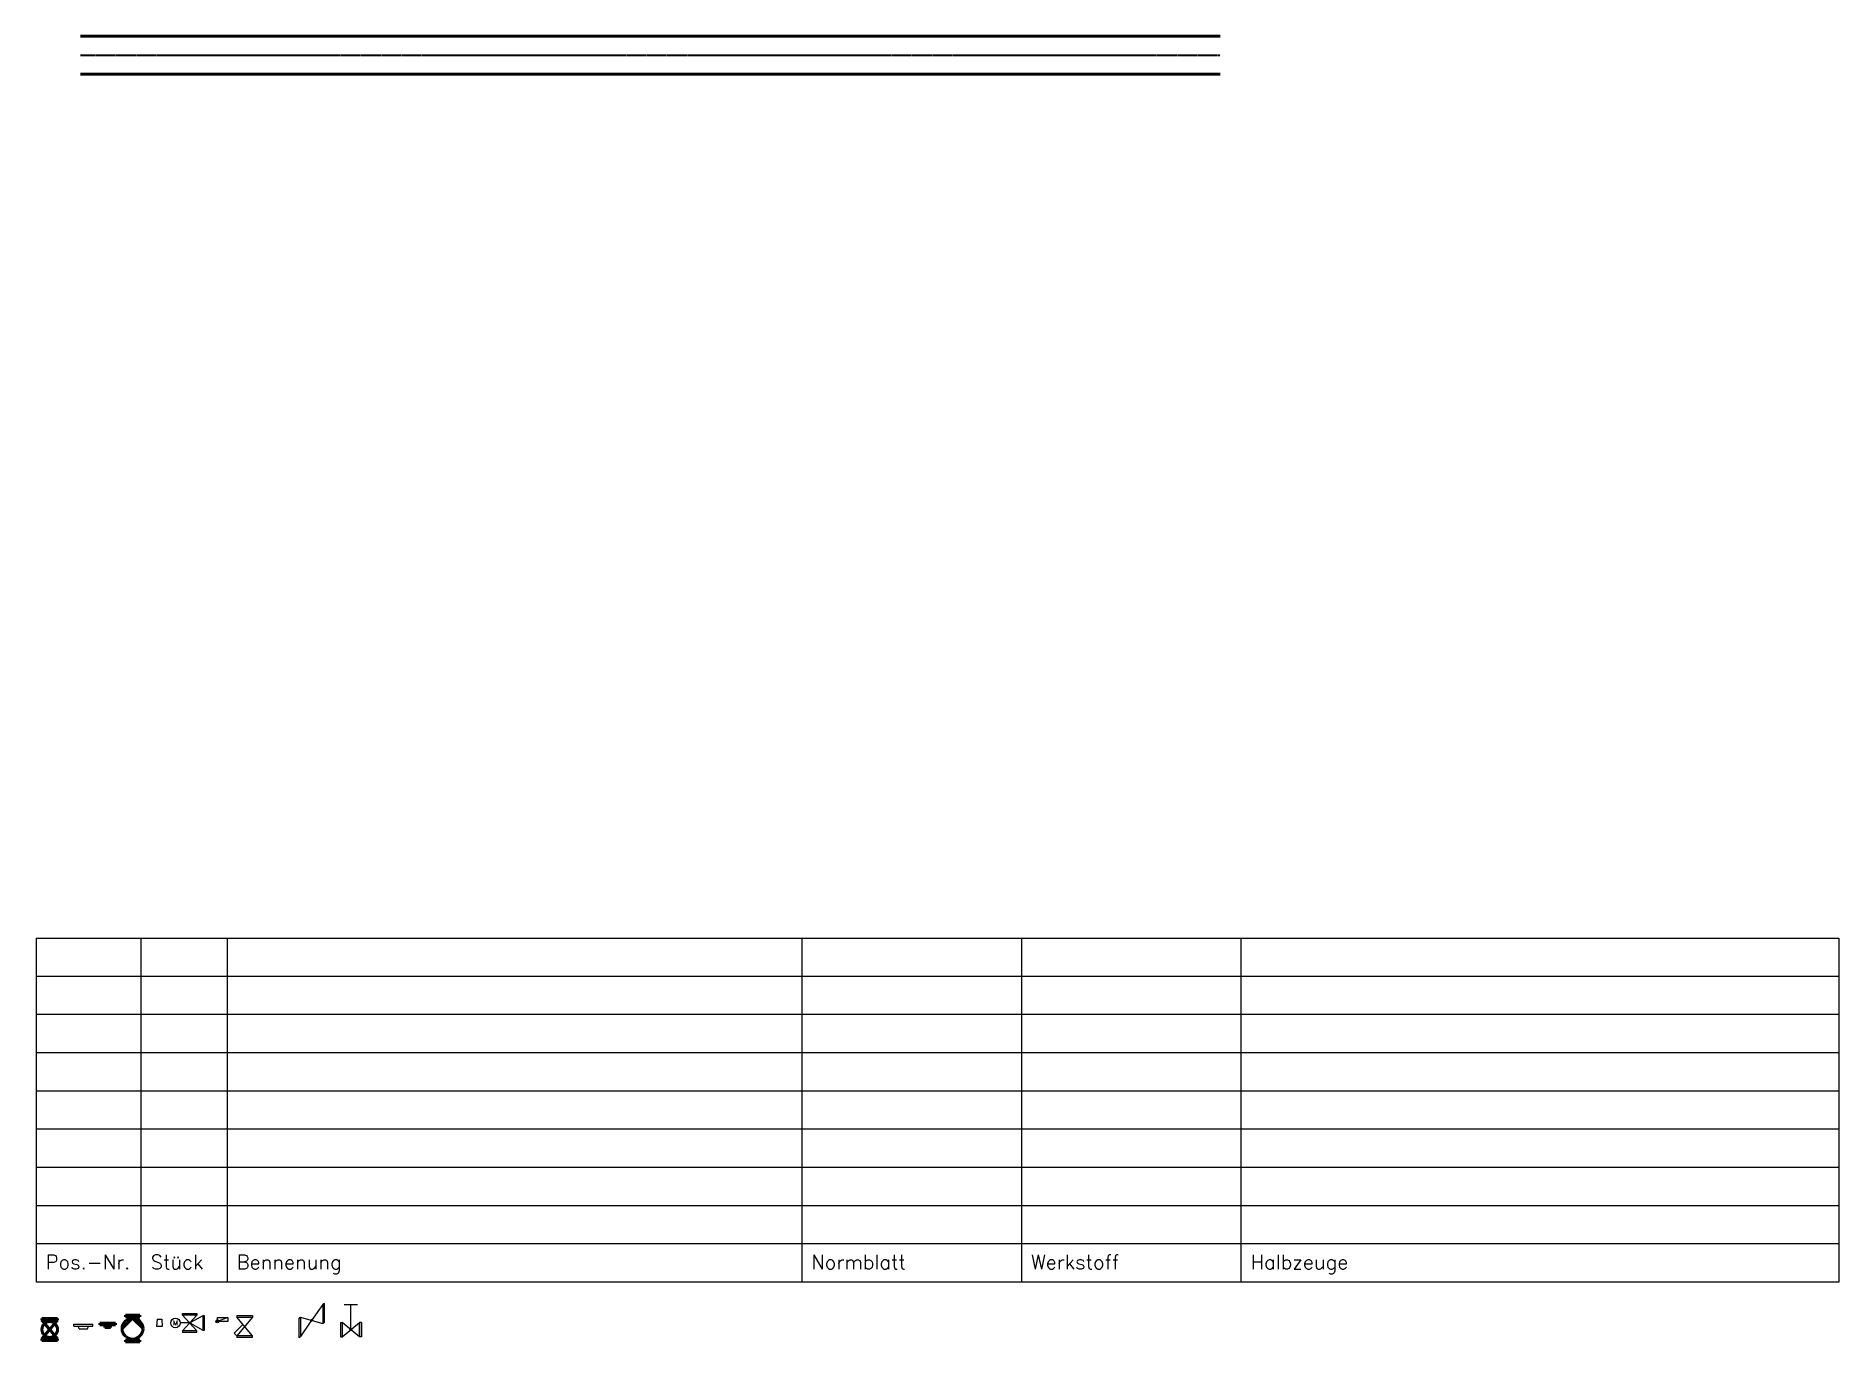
# Model space of a CAD drawing. Header units: millimetres. Extents: x 984 to 280474, y -69633 to 13043.
# Drawn here: x 984 to 19860, y -626 to 13043 of the extents above.
import ezdxf
from ezdxf.enums import TextEntityAlignment as Align

# ---------------------------------------------------------------- set-up
doc = ezdxf.new("R2010")
doc.units = ezdxf.units.MM
doc.header["$LTSCALE"] = 0.05
doc.linetypes.add('VERDECKT', pattern=[9.525, 6.35, -3.175])
doc.layers.get('0').update_dxf_attribs({"lineweight": 18})
for name, color, linetype, lineweight in [('Maßlinien_Schraffuren', 7, 'Continuous', 25), ('Sichtbare Kanten', 7, 'Continuous', 50), ('Stückliste', 7, 'Continuous', 25), ('Verdeckte Kanten', 7, 'VERDECKT', 35)]:
    doc.layers.add(name, color=color, linetype=linetype, lineweight=lineweight)
doc.styles.add('RomanS', font='romans.shx')
doc.styles.get("Standard").update_dxf_attribs({"font": 'txt.shx'})

# ---------------------------------------------------------------- blocks, each defined once
blk = doc.blocks.new('Absperrventil DN 50')
h = blk.add_hatch(color=256)
h.dxf.hatch_style = 1
edge = h.paths.add_edge_path()
edge.add_arc((0, 115), 10, 0, 360)
for p, q in [((-82.5, 230), (82.5, 230)), ((-82.5, 230), (-82.5, 212)), ((-82.5, 212), (82.5, 212)), ((82.5, 18), (-82.5, 212)), ((82.5, 212), (-82.5, 18)), ((82.5, 230), (82.5, 212)), ((82.5, 18), (-82.5, 18)), ((-82.5, 18), (-82.5, 0)), ((82.5, 0), (-82.5, 0)), ((82.5, 0), (82.5, 18))]:
    blk.add_line(p, q)
for radius in [82.5, 10]:
    blk.add_circle((0, 115), radius)
blk = doc.blocks.new('Flansch DN 80')
for p, q in [((-100, -20), (-100, 0)), ((-100, 0), (100, 0)), ((100, -20), (100, 0)), ((-100, -20), (100, -20)), ((-44.45, -50), (-52.5, -20)), ((-44.45, -50), (44.45, -50)), ((44.45, -50), (52.5, -20))]:
    blk.add_line(p, q)
blk = doc.blocks.new('Flansch DN50')
for p, q in [((82.5, 0), (-82.5, 0)), ((-82.5, 0), (-82.5, -18)), ((82.5, -18), (82.5, 0)), ((-82.5, -18), (82.5, -18)), ((-30.15, -45), (-34.56, -18)), ((-30.15, -45), (30.15, -45)), ((30.15, -45), (34.56, -18))]:
    blk.add_line(p, q)
blk = doc.blocks.new('Pumpe DN40')
for p, q in [((-110, 140), (0, 250)), ((75, 280), (-75, 280)), ((-75, 280), (-75, 262)), ((-75, 262), (75, 262)), ((-20, 262), (-20, 248)), ((0, 250), (110, 140)), ((20, 248), (20, 262)), ((75, 280), (75, 262)), ((75, 18), (-75, 18)), ((-75, 18), (-75, 0)), ((-75, 0), (75, 0)), ((-20, 32), (-20, 18)), ((20, 18), (20, 32)), ((75, 0), (75, 18))]:
    blk.add_line(p, q)
blk.add_circle((0, 140), 110)
blk = doc.blocks.new('Reduzierung DN50-DN40')
for p, q in [((-24.15, 76), (-30.15, 0)), ((30.15, 0), (-30.15, 0)), ((-24.15, 76), (24.15, 76)), ((24.15, 76), (30.15, 0))]:
    blk.add_line(p, q)
blk = doc.blocks.new('Regelventil DN40 PN16')
h = blk.add_hatch(color=256)
h.dxf.hatch_style = 1
edge = h.paths.add_edge_path()
edge.add_arc((0, 100), 10, 0, 360)
for p, q in [((-75, 200), (75, 200)), ((-75, 182), (-75, 200)), ((75, 200), (75, 182)), ((0, 100), (-100, 100)), ((75, 182), (-75, 182)), ((75, 18), (-75, 182)), ((75, 182), (-75, 18)), ((75, 18), (-75, 18)), ((-75, 18), (-75, 0)), ((75, 0), (-75, 0)), ((137, 175), (0, 100)), ((0, 100), (137, 25)), ((75, 0), (75, 18)), ((155, 175), (137, 175)), ((137, 175), (137, 25)), ((137, 25), (155, 25)), ((155, 25), (155, 175))]:
    blk.add_line(p, q)
for centre, radius in [((-150, 100), 50), ((0, 100), 10)]:
    blk.add_circle(centre, radius)
blk.add_text('M', height=50).set_placement((-150, 100), align=Align.MIDDLE_CENTER)
blk = doc.blocks.new('Rückschlagklappe DN50')
h = blk.add_hatch(color=256)
h.dxf.hatch_style = 1
edge = h.paths.add_edge_path()
edge.add_arc((-55, 0), 15, 0, 360)
for p, q in [((-55, 40), (55, 40)), ((-55, 0), (-55, 40)), ((55, 40), (-55, 0)), ((55, 0), (-55, 0)), ((55, 40), (55, 0))]:
    blk.add_line(p, q)
blk.add_circle((-55, 0), 15)
blk = doc.blocks.new('Schmutzfänger DN50')
for p, q in [((-82, 230), (82, 230)), ((-82, 230), (-82, 212)), ((-82, 212), (82, 212)), ((82, 18), (-82, 212)), ((82, 212), (-82, 18)), ((82, 230), (82, 212)), ((-110, 45), (-18, 137)), ((-82, 18), (-110, 45)), ((82, 18), (-82, 18)), ((-82, 18), (-82, 0)), ((82, 0), (-82, 0)), ((82, 0), (82, 18))]:
    blk.add_line(p, q)
blk = doc.blocks.new('Absperrventil DN80')
h = blk.add_hatch(color=256)
h.dxf.hatch_style = 1
edge = h.paths.add_edge_path()
edge.add_ellipse((80877, 698), major_axis=(-6.1, -10.6), ratio=0.57735, start_angle=98.4711, end_angle=171.5289)
edge.add_ellipse((80877, 698), major_axis=(-6.1, -10.6), ratio=0.57735, start_angle=171.5289, end_angle=278.4711)
edge.add_ellipse((80877, 698), major_axis=(-6.1, -10.6), ratio=0.57735, start_angle=278.4711, end_angle=351.5289)
edge.add_ellipse((80877, 698), major_axis=(-6.1, -10.6), ratio=0.57735, start_angle=351.5289, end_angle=458.4711)
for p, q in [((80994, 865), (80884, 708)), ((81012, 875), (80994, 865)), ((80994, 865), (80994, 665)), ((81012, 675), (81012, 875)), ((80743, 720), (80760, 730)), ((80743, 720), (80743, 520)), ((80760, 730), (80760, 530)), ((80760, 730), (80870, 700)), ((80870, 688), (80760, 530)), ((80884, 696), (80994, 665)), ((81012, 675), (80994, 665)), ((80743, 520), (80760, 530))]:
    blk.add_line(p, q)
blk.add_ellipse((80877, 698), major_axis=(-6.1, -10.6), ratio=0.57735)
blk = doc.blocks.new('Absperrventil DN80 Neu')
blk.add_blockref('Absperrventil DN80', (-80743, -620))
blk = doc.blocks.new('Absperrventil DN40')
h = blk.add_hatch(color=256)
h.dxf.hatch_style = 1
edge = h.paths.add_edge_path()
edge.add_arc((-109, 0), 10, 0, 360)
for p, q in [((-179, 263), (-39, 263)), ((-109, 0), (-109, 263)), ((-218, 75), (-218, -75)), ((-218, 75), (-200, 75)), ((-200, -75), (-18, 75)), ((-18, -75), (-200, 75)), ((-200, 75), (-200, -75)), ((-18, -75), (-18, 75)), ((0, 75), (-18, 75)), ((0, -75), (0, 75)), ((0, 75), (0, -75)), ((-218, -75), (-200, -75)), ((0, -75), (-18, -75))]:
    blk.add_line(p, q)
blk.add_circle((-109, 0), 10)
blk = doc.blocks.new('Stückliste')
at = {"layer": 'Stückliste'}
for p, q in [((0, 3600), (18876, 3600)), ((0, 3600), (0, 0)), ((1100, 0), (1100, 3600)), ((2000, 3600), (2000, 0)), ((8016, 3600), (8016, 0)), ((10316, 3600), (10316, 0)), ((12616, 0), (12616, 3600)), ((18876, 3600), (18876, 0)), ((18876, 3200), (0, 3200)), ((18876, 2800), (0, 2800)), ((18876, 2400), (0, 2400)), ((18876, 2000), (0, 2000)), ((18876, 1600), (0, 1600)), ((18876, 1200), (0, 1200)), ((18876, 800), (0, 800)), ((18876, 400), (0, 400)), ((18876, 0), (0, 0))]:
    blk.add_line(p, q, dxfattribs=at)
at = {"layer": 'Stückliste', "char_height": 150, "attachment_point": 1, "style": 'RomanS'}
for s, insert in [('Pos.-Nr.', (100, 284)), ('Stück', (1200, 284)), ('Bennenung', (2100, 284)), ('Normblatt', (8116, 284)), ('Werkstoff', (10416, 284)), ('Halbzeuge', (12716, 284))]:
    blk.add_mtext_dynamic_manual_height_columns(s, width=333.9, gutter_width=625, heights=[0], dxfattribs=dict(at, insert=insert))

msp = doc.modelspace()

# ---------------------------------------------------------------- linework, layer by layer
at = {"layer": 'Sichtbare Kanten'}
for p, q in [((1449.8, 13042.8), (13382, 13042.8)), ((1449.8, 12642.8), (13382, 12642.8))]:
    msp.add_line(p, q, dxfattribs=at)
at = {"layer": 'Verdeckte Kanten'}
msp.add_line((1449.8, 12842.8), (13382, 12842.8), dxfattribs=at)

# ---------------------------------------------------------------- block references
at = {"layer": 'Maßlinien_Schraffuren'}
for name, p in [('Stückliste', (984.3, 0)), ('Regelventil DN40 PN16', (2593.7, -527.4)), ('Rückschlagklappe DN50', (2938.2, -410.6)), ('Schmutzfänger DN50', (3169.9, -578.8)), ('Absperrventil DN80 Neu', (3735.4, -478.2)), ('Absperrventil DN40', (4390, -498.1)), ('Flansch DN 80', (1479.3, -440.5)), ('Reduzierung DN50-DN40', (2276.2, -464.5))]:
    msp.add_blockref(name, p, dxfattribs=at)
at = {"layer": 'Sichtbare Kanten'}
for name, p in [('Pumpe DN40', (1994.6, -626.2)), ('Absperrventil DN 50', (1127.4, -611.5)), ('Flansch DN50', (1733.9, -428.5))]:
    msp.add_blockref(name, p, dxfattribs=at)

doc.saveas('drawing.dxf')
